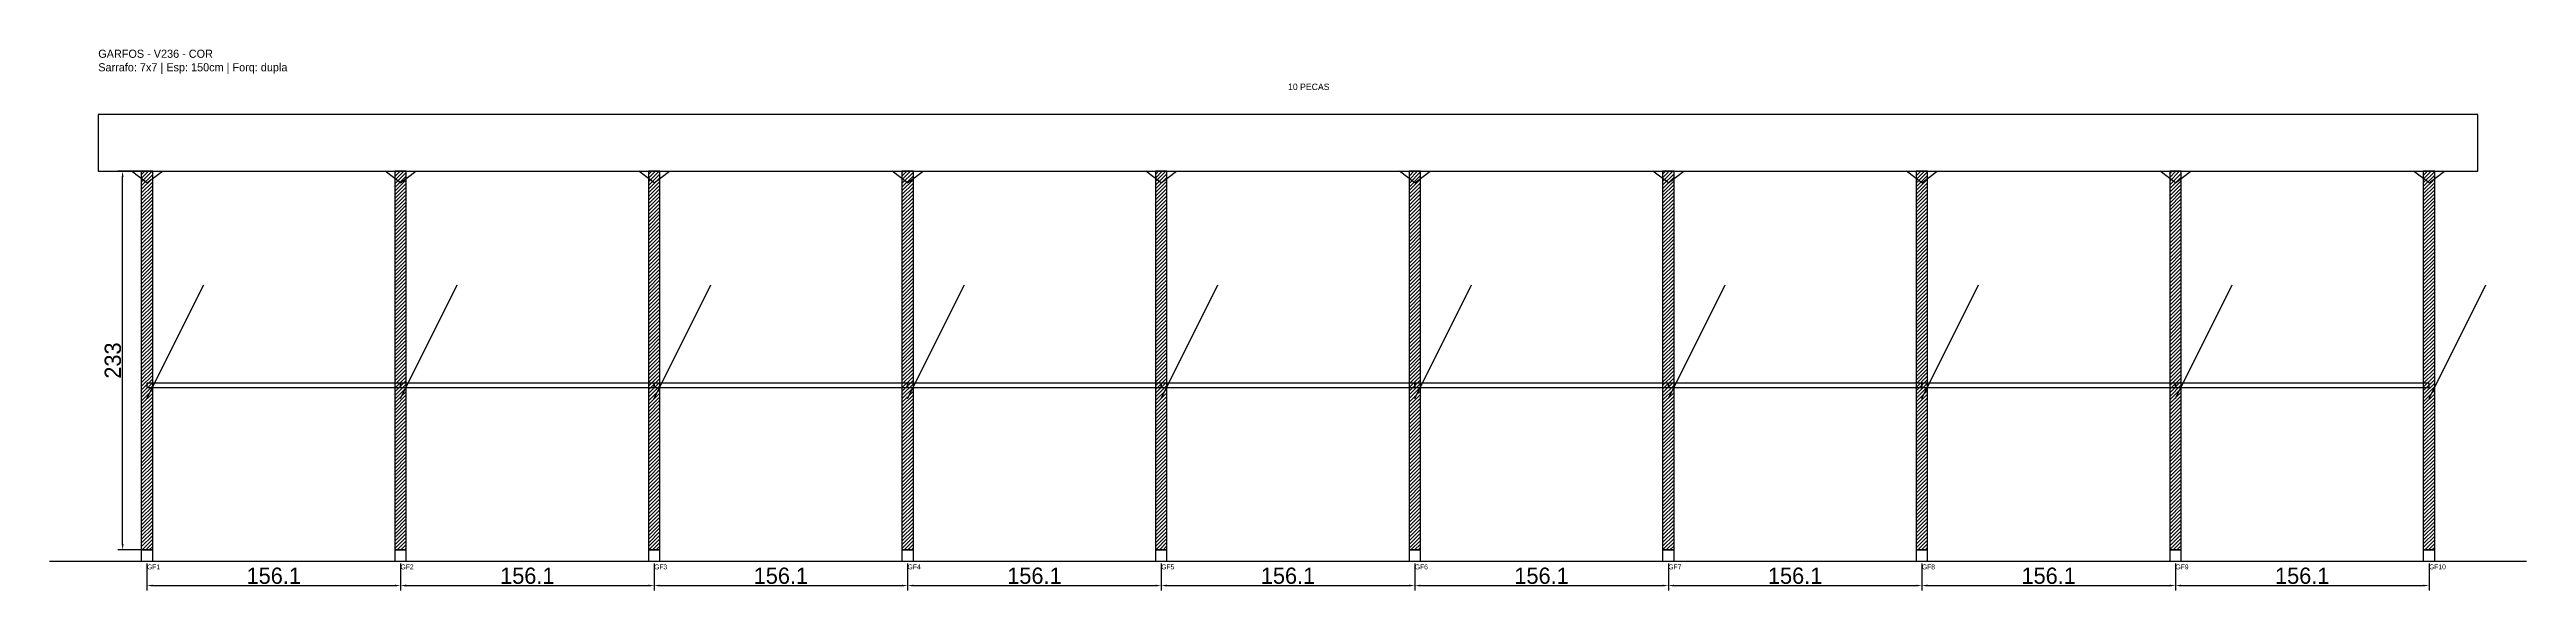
# Model space of a CAD drawing. Header units: metres. Extents: x -30 to 1495, y -25 to 308.
import ezdxf

# ---------------------------------------------------------------- set-up
doc = ezdxf.new("R2010")
doc.units = ezdxf.units.M
for name, color, linetype in [('BARRA_ANCORAGEM', 1, 'Continuous'), ('COTA', 241, 'Continuous'), ('GARFOS OK', 3, 'Continuous'), ('NOME DA VIGA', 6, 'Continuous'), ('SARR_7x7', 40, 'Continuous'), ('TIRAS REESCORAMENTO', 252, 'Continuous'), ('VIGAS', 3, 'Continuous')]:
    doc.layers.add(name, color=color, linetype=linetype)
doc.dimstyles.new('EZ DXF', dxfattribs={"dimtxt": 10, "dimasz": 3.5, "dimexe": 3, "dimexo": 1.5, "dimgap": 1, "dimtad": 1, "dimdec": 1, "dimdsep": 46, "dimcen": 2.5, "dimazin": 3, "dimtfac": 1, "dimtmove": 0, "dimatfit": 3})

msp = doc.modelspace()

# ---------------------------------------------------------------- hatches: boundary and pattern name
at = {"layer": 'COTA'}
h = msp.add_hatch(dxfattribs=at)
h.set_pattern_fill('ANSI31', scale=0.5)
h.paths.add_polyline_path([(26.5, 0), (33.5, 0), (33.5, 233), (26.5, 233)])
h = msp.add_hatch(dxfattribs=at)
h.set_pattern_fill('ANSI31', scale=0.5)
h.paths.add_polyline_path([(182.611084, 0), (189.611084, 0), (189.611084, 233), (182.611084, 233)])
h = msp.add_hatch(dxfattribs=at)
h.set_pattern_fill('ANSI31', scale=0.5)
h.paths.add_polyline_path([(338.722168, 0), (345.722168, 0), (345.722168, 233), (338.722168, 233)])
h = msp.add_hatch(dxfattribs=at)
h.set_pattern_fill('ANSI31', scale=0.5)
h.paths.add_polyline_path([(494.833252, 0), (501.833252, 0), (501.833252, 233), (494.833252, 233)])
h = msp.add_hatch(dxfattribs=at)
h.set_pattern_fill('ANSI31', scale=0.5)
h.paths.add_polyline_path([(650.944336, 0), (657.944336, 0), (657.944336, 233), (650.944336, 233)])
h = msp.add_hatch(dxfattribs=at)
h.set_pattern_fill('ANSI31', scale=0.5)
h.paths.add_polyline_path([(807.05542, 0), (814.05542, 0), (814.05542, 233), (807.05542, 233)])
h = msp.add_hatch(dxfattribs=at)
h.set_pattern_fill('ANSI31', scale=0.5)
h.paths.add_polyline_path([(963.166504, 0), (970.166504, 0), (970.166504, 233), (963.166504, 233)])
h = msp.add_hatch(dxfattribs=at)
h.set_pattern_fill('ANSI31', scale=0.5)
h.paths.add_polyline_path([(1119.277588, 0), (1126.277588, 0), (1126.277588, 233), (1119.277588, 233)])
h = msp.add_hatch(dxfattribs=at)
h.set_pattern_fill('ANSI31', scale=0.5)
h.paths.add_polyline_path([(1275.388672, 0), (1282.388672, 0), (1282.388672, 233), (1275.388672, 233)])
h = msp.add_hatch(dxfattribs=at)
h.set_pattern_fill('ANSI31', scale=0.5)
h.paths.add_polyline_path([(1431.499756, 0), (1438.499756, 0), (1438.499756, 233), (1431.499756, 233)])

# ---------------------------------------------------------------- linework, layer by layer
at = {"layer": 'BARRA_ANCORAGEM'}
for p, q in [((30, 93.2), (64.95, 163.1)), ((186.111084, 93.2), (221.061084, 163.1)), ((342.222168, 93.2), (377.172168, 163.1)), ((498.333252, 93.2), (533.283252, 163.1)), ((654.444336, 93.2), (689.394336, 163.1)), ((810.55542, 93.2), (845.50542, 163.1)), ((966.666504, 93.2), (1001.616504, 163.1)), ((1122.777588, 93.2), (1157.727588, 163.1)), ((1278.888672, 93.2), (1313.838672, 163.1)), ((1434.999756, 93.2), (1469.949756, 163.1))]:
    msp.add_line(p, q, dxfattribs=at)
at = {"layer": 'GARFOS OK'}
for p, q in [((30, 226), (20.5, 233)), ((20.5, 233), (39.5, 233)), ((30, 226), (39.5, 233)), ((186.111084, 226), (176.611084, 233)), ((176.611084, 233), (195.611084, 233)), ((186.111084, 226), (195.611084, 233)), ((342.222168, 226), (332.722168, 233)), ((332.722168, 233), (351.722168, 233)), ((342.222168, 226), (351.722168, 233)), ((498.333252, 226), (488.833252, 233)), ((488.833252, 233), (507.833252, 233)), ((498.333252, 226), (507.833252, 233)), ((654.444336, 226), (644.944336, 233)), ((644.944336, 233), (663.944336, 233)), ((654.444336, 226), (663.944336, 233)), ((810.55542, 226), (801.05542, 233)), ((801.05542, 233), (820.05542, 233)), ((810.55542, 226), (820.05542, 233)), ((966.666504, 226), (957.166504, 233)), ((957.166504, 233), (976.166504, 233)), ((966.666504, 226), (976.166504, 233)), ((1122.777588, 226), (1113.277588, 233)), ((1113.277588, 233), (1132.277588, 233)), ((1122.777588, 226), (1132.277588, 233)), ((1278.888672, 226), (1269.388672, 233)), ((1269.388672, 233), (1288.388672, 233)), ((1278.888672, 226), (1288.388672, 233)), ((1434.999756, 226), (1425.499756, 233)), ((1425.499756, 233), (1444.499756, 233)), ((1434.999756, 226), (1444.499756, 233))]:
    msp.add_line(p, q, dxfattribs=at)
at = {"layer": 'GARFOS OK', "linetype": 'CONTINUOUS'}
msp.add_line((-30, -7), (1494.999756, -7), dxfattribs=at)
at = {"layer": 'GARFOS OK'}
for points in [[(26.5, 0), (33.5, 0), (33.5, 233), (26.5, 233), (26.5, 0)], [(182.611084, 0), (189.611084, 0), (189.611084, 233), (182.611084, 233), (182.611084, 0)], [(338.722168, 0), (345.722168, 0), (345.722168, 233), (338.722168, 233), (338.722168, 0)], [(494.833252, 0), (501.833252, 0), (501.833252, 233), (494.833252, 233), (494.833252, 0)], [(650.944336, 0), (657.944336, 0), (657.944336, 233), (650.944336, 233), (650.944336, 0)], [(807.05542, 0), (814.05542, 0), (814.05542, 233), (807.05542, 233), (807.05542, 0)], [(963.166504, 0), (970.166504, 0), (970.166504, 233), (963.166504, 233), (963.166504, 0)], [(1119.277588, 0), (1126.277588, 0), (1126.277588, 233), (1119.277588, 233), (1119.277588, 0)], [(1275.388672, 0), (1282.388672, 0), (1282.388672, 233), (1275.388672, 233), (1275.388672, 0)], [(1431.499756, 0), (1438.499756, 0), (1438.499756, 233), (1431.499756, 233), (1431.499756, 0)]]:
    msp.add_lwpolyline(points, dxfattribs=at)
at = {"layer": 'SARR_7x7'}
for points in [[(26.5, -7), (33.5, -7), (33.5, 0), (26.5, 0), (26.5, -7)], [(182.611084, -7), (189.611084, -7), (189.611084, 0), (182.611084, 0), (182.611084, -7)], [(338.722168, -7), (345.722168, -7), (345.722168, 0), (338.722168, 0), (338.722168, -7)], [(494.833252, -7), (501.833252, -7), (501.833252, 0), (494.833252, 0), (494.833252, -7)], [(650.944336, -7), (657.944336, -7), (657.944336, 0), (650.944336, 0), (650.944336, -7)], [(807.05542, -7), (814.05542, -7), (814.05542, 0), (807.05542, 0), (807.05542, -7)], [(963.166504, -7), (970.166504, -7), (970.166504, 0), (963.166504, 0), (963.166504, -7)], [(1119.277588, -7), (1126.277588, -7), (1126.277588, 0), (1119.277588, 0), (1119.277588, -7)], [(1275.388672, -7), (1282.388672, -7), (1282.388672, 0), (1275.388672, 0), (1275.388672, -7)], [(1431.499756, -7), (1438.499756, -7), (1438.499756, 0), (1431.499756, 0), (1431.499756, -7)]]:
    msp.add_lwpolyline(points, dxfattribs=at)
at = {"layer": 'TIRAS REESCORAMENTO'}
for points in [[(30, 100), (186.111084, 100), (186.111084, 102.5), (30, 102.5), (30, 100)], [(186.111084, 100), (342.222168, 100), (342.222168, 102.5), (186.111084, 102.5), (186.111084, 100)], [(342.222168, 100), (498.333252, 100), (498.333252, 102.5), (342.222168, 102.5), (342.222168, 100)], [(498.333252, 100), (654.444336, 100), (654.444336, 102.5), (498.333252, 102.5), (498.333252, 100)], [(654.444336, 100), (810.55542, 100), (810.55542, 102.5), (654.444336, 102.5), (654.444336, 100)], [(810.55542, 100), (966.666504, 100), (966.666504, 102.5), (810.55542, 102.5), (810.55542, 100)], [(966.666504, 100), (1122.777588, 100), (1122.777588, 102.5), (966.666504, 102.5), (966.666504, 100)], [(1122.777588, 100), (1278.888672, 100), (1278.888672, 102.5), (1122.777588, 102.5), (1122.777588, 100)], [(1278.888672, 100), (1434.999756, 100), (1434.999756, 102.5), (1278.888672, 102.5), (1278.888672, 100)]]:
    msp.add_lwpolyline(points, dxfattribs=at)
at = {"layer": 'VIGAS'}
msp.add_lwpolyline([(0, 233), (1464.999756, 233), (1464.999756, 268), (0, 268), (0, 233)], dxfattribs=at)

# ---------------------------------------------------------------- texts
at = {"layer": 'NOME DA VIGA'}
for s, height, p in [('10 PECAS', 4, (732.499878, 283)), ('GF1', 3, (30, -12)), ('GF2', 3, (186.111084, -12)), ('GF3', 3, (342.222168, -12)), ('GF4', 3, (498.333252, -12)), ('GF5', 3, (654.444336, -12)), ('GF6', 3, (810.55542, -12)), ('GF7', 3, (966.666504, -12)), ('GF8', 3, (1122.777588, -12)), ('GF9', 3, (1278.888672, -12)), ('GF10', 3, (1434.999756, -12))]:
    msp.add_text(s, height=height, dxfattribs=at).set_placement(p)
at = {"layer": 'NOME DA VIGA', "insert": (0, 293), "char_height": 5, "attachment_point": 7}
msp.add_mtext('GARFOS - V236 - COR\\PSarrafo: 7x7 | Esp: 150cm | Forq: dupla', dxfattribs=at)

# ---------------------------------------------------------------- dimensions: what is measured, and where the dimension line sits
at = {"layer": 'COTA'}
msp.add_linear_dim(base=(15, 0), p1=(30, 0), p2=(30, 233), angle=90, dimstyle='EZ DXF', dxfattribs=at).render()
for base, p1, p2 in [((30, -22), (30, -7), (186.111084, -7)), ((186.111084, -22), (186.111084, -7), (342.222168, -7)), ((342.222168, -22), (342.222168, -7), (498.333252, -7)), ((498.333252, -22), (498.333252, -7), (654.444336, -7)), ((654.444336, -22), (654.444336, -7), (810.55542, -7)), ((810.55542, -22), (810.55542, -7), (966.666504, -7)), ((966.666504, -22), (966.666504, -7), (1122.777588, -7)), ((1122.777588, -22), (1122.777588, -7), (1278.888672, -7)), ((1278.888672, -22), (1278.888672, -7), (1434.999756, -7))]:
    msp.add_linear_dim(base=base, p1=p1, p2=p2, dimstyle='EZ DXF', dxfattribs=at).render()

doc.saveas('drawing.dxf')
